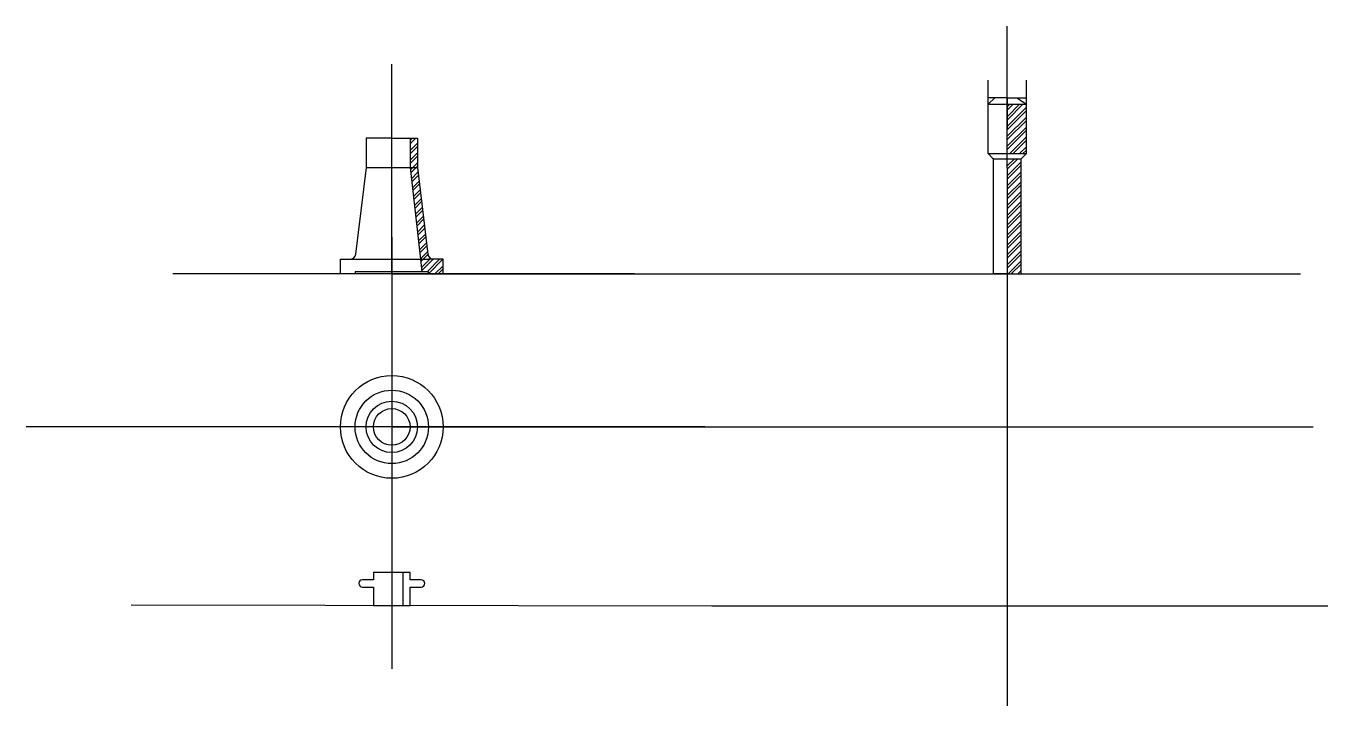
# Model space of a CAD drawing. Header units: millimetres. Extents: x 2252 to 4026, y 1911 to 2837.
import ezdxf

# ---------------------------------------------------------------- set-up
doc = ezdxf.new("R2010")
doc.units = ezdxf.units.MM

msp = doc.modelspace()

# ---------------------------------------------------------------- hatches: boundary and pattern name
at = {"true_color": 0xf8d731}
h = msp.add_hatch(dxfattribs=at)
h.set_pattern_fill('ANSI32', color=40)
h.paths.add_polyline_path([(3615.3, 2730.4), (3589.3, 2730.4), (3589.2, 2677.3), (3589.2, 2663.1), (3615.3, 2663.1)])
h.paths.add_polyline_path([(3608.2, 2656.1), (3589.2, 2656.1), (3589.2, 2643.3), (3589.2, 2499.1), (3608.2, 2499.1)])
h = msp.add_hatch(dxfattribs=at)
h.set_pattern_fill('ANSI32', color=40)
h.paths.add_polyline_path([(2785.2, 2684.1), (2775.2, 2684.1), (2775.2, 2644.1), (2785.2, 2644.1)])
h.paths.add_polyline_path([(2785.2, 2644.1), (2775.2, 2644.1), (2789.4, 2519.1), (2800.2, 2519.1), (2807.3, 2519.1, -0.379651), (2799.3, 2526.1)])
h.paths.add_polyline_path([(2820.2, 2519.1), (2800.2, 2519.1), (2789.4, 2519.1), (2791.4, 2502.1), (2800.2, 2502.1), (2800.2, 2499.1), (2820.2, 2499.1)])

# ---------------------------------------------------------------- linework, layer by layer
at = {"color": 242, "true_color": 0xcd2027}
for p, q in [((3589.2, 2643.3), (3589.2, 2836.9)), ((2750.2, 2549.1), (2750.2, 2785.1)), ((3589.2, 2643.3), (3589.2, 1910.5)), ((2750.2, 2549.1), (2750.2, 2449.1)), ((3081, 2499.1), (2451.6, 2499.1)), ((2750.2, 2499.1), (3081, 2499.1)), ((3081, 2499.1), (3988.8, 2499.1)), ((2750.2, 2449.1), (2750.2, 2290.7)), ((3176.8, 2290.7), (2251.7, 2290.7)), ((2750.2, 2290.7), (2750.2, 2051.4)), ((2750.2, 2290.7), (3176.8, 2290.7)), ((3176.8, 2290.7), (4005.9, 2290.7)), ((2394.8, 2048.1), (3186.6, 2046.7)), ((2750.2, 2051.4), (2750.2, 1960.9)), ((3186.6, 2046.7), (4026.3, 2046.7))]:
    msp.add_line(p, q, dxfattribs=at)
at = {"color": 40, "true_color": 0xf8d731}
for p, q in [((3562.9, 2663.1), (3562.9, 2763.2)), ((3615.3, 2663.1), (3615.3, 2763.2)), ((3589.1, 2739.1), (3562.9, 2739.1)), ((3572, 2739.1), (3562.9, 2730.4)), ((3589.1, 2656.1), (3589.3, 2739.1)), ((3589.2, 2656.1), (3589.1, 2739.1)), ((3589.1, 2739.1), (3615.3, 2739.1)), ((3602.2, 2739.1), (3615.3, 2730.4)), ((3562.9, 2730.4), (3615.3, 2730.4)), ((3570, 2656.1), (3562.9, 2663.1)), ((3562.9, 2663.1), (3615.3, 2663.1)), ((3608.2, 2656.1), (3615.3, 2663.1)), ((3570.2, 2656.1), (3570, 2656.1)), ((3570, 2656.1), (3608.2, 2656.1)), ((3570.2, 2499.1), (3570.2, 2656.1)), ((3608.2, 2499.1), (3608.2, 2656.1)), ((3589.2, 2499.1), (3570.2, 2499.1)), ((3589.2, 2499.1), (3608.2, 2499.1))]:
    msp.add_line(p, q, dxfattribs=at)
at = {"color": 32, "true_color": 0xcd6928}
for p, q in [((2750.2, 2684.1), (2715.2, 2684.1)), ((2715.2, 2684.1), (2715.2, 2644.1)), ((2750.2, 2499.1), (2750.2, 2684.1)), ((2750.2, 2684.1), (2785.2, 2684.1)), ((2750.2, 2684.1), (2775.2, 2684.1)), ((2775.2, 2684.1), (2775.2, 2644.1)), ((2785.2, 2684.1), (2785.2, 2644.1)), ((2715.2, 2644.1), (2701, 2526.1)), ((2715.2, 2644.1), (2785.2, 2644.1)), ((2775.2, 2644.1), (2789.4, 2519.1)), ((2785.2, 2644.1), (2799.3, 2526.1)), ((2680.2, 2499.1), (2680.2, 2519.1)), ((2680.2, 2519.1), (2700.2, 2519.1)), ((2700.2, 2519.1), (2800.2, 2519.1)), ((2789.4, 2519.1), (2791.4, 2502.1)), ((2820.2, 2519.1), (2800.2, 2519.1)), ((2820.2, 2499.1), (2820.2, 2519.1)), ((2750.2, 2499.1), (2680.2, 2499.1)), ((2800.2, 2502.1), (2700.2, 2502.1)), ((2700.2, 2502.1), (2700.2, 2499.1)), ((2750.2, 2499.1), (2820.2, 2499.1)), ((2750.2, 2499.1), (2800.2, 2499.1)), ((2800.2, 2499.1), (2800.2, 2502.1)), ((2725.2, 2082.5), (2710.2, 2082.5)), ((2775.2, 2092.5), (2725.2, 2092.5)), ((2725.2, 2092.5), (2725.2, 2082.5)), ((2775.2, 2092.5), (2765.2, 2092.5)), ((2765.2, 2092.5), (2765.2, 2047.5)), ((2775.2, 2082.5), (2775.2, 2092.5)), ((2790.2, 2082.5), (2775.2, 2082.5)), ((2710.2, 2072.5), (2725.2, 2072.5)), ((2725.2, 2072.5), (2725.2, 2047.5)), ((2775.2, 2047.5), (2775.2, 2072.5)), ((2775.2, 2072.5), (2790.2, 2072.5)), ((2725.2, 2047.5), (2750.2, 2047.5)), ((2750.2, 2047.5), (2775.2, 2047.5))]:
    msp.add_line(p, q, dxfattribs=at)
for radius in [70, 50, 35, 25]:
    msp.add_circle((2750.2, 2290.7), radius, dxfattribs=at)
for centre, radius, start, end in [((2693.1, 2527.1), 8, 270, 353.1572), ((2807.3, 2527.1), 8, 186.8428, 270), ((2710.2, 2077.5), 5, 90, 270), ((2790.2, 2077.5), 5, 270, 90)]:
    msp.add_arc(centre, radius, start, end, dxfattribs=at)

doc.saveas('drawing.dxf')
